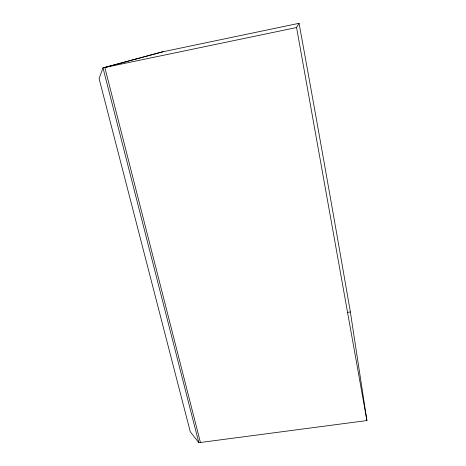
<?xml version="1.0" encoding="UTF-8"?>
<svg xmlns="http://www.w3.org/2000/svg" width="466" height="466" viewBox="0 0 466 466"><rect width="100%" height="100%" fill="white"/><g stroke="black" fill="none" stroke-linecap="round" stroke-linejoin="round"><path stroke-width="0.7" d="M366.917 420.553L296.568 27.529L299.05 23.3L161.795 52.006L102.986 67.879L99.083 78.568L190.268 431.697L198.819 442.7L366.917 420.553L350.362 311.958A2210.197 100.277 81.4 0 0 299.05 23.3M163.117 51.726L104.833 67.494L200.432 442.49M296.568 27.529L102.986 67.879L198.819 442.7M347.496 312.395L350.362 311.958"/></g></svg>
